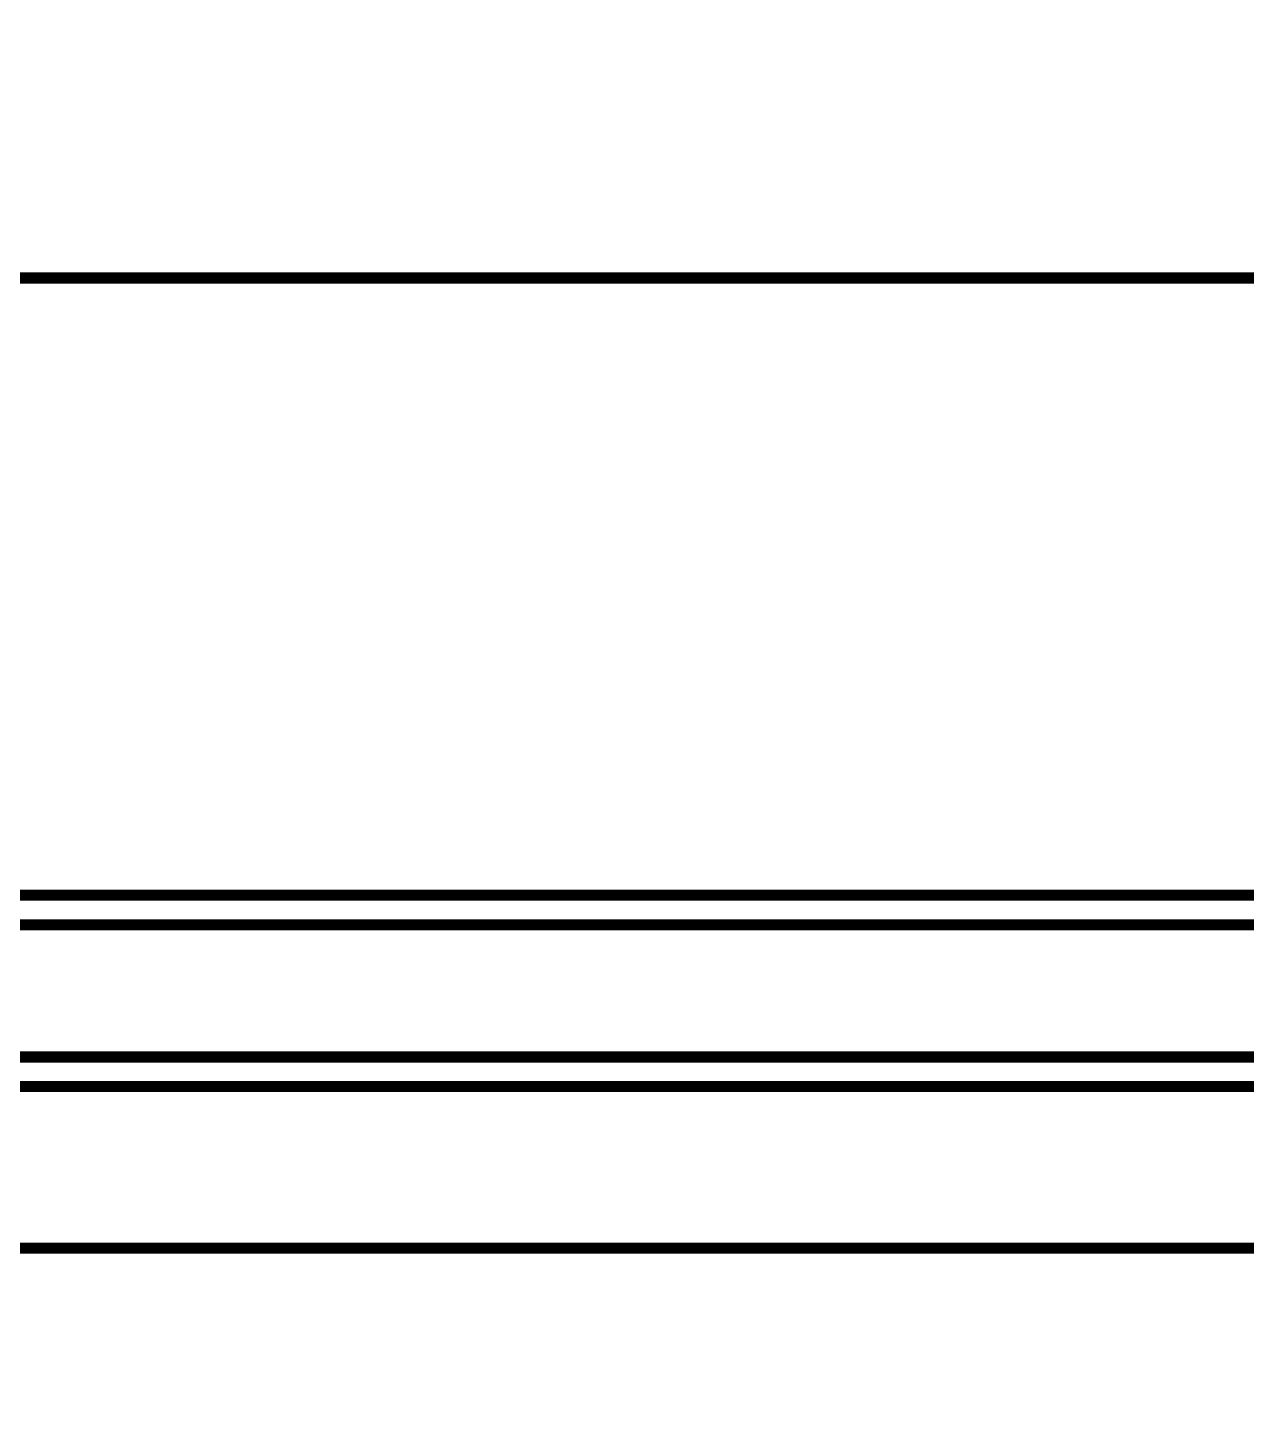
# Model space of a CAD drawing. Header units: inches. Extents: x 67248 to 85686, y -40174 to -31152.
# Drawn here: x 68369.9 to 68701.5, y -33420.6 to -33043 of the extents above; entities that cross this region are included whole.
import ezdxf

# ---------------------------------------------------------------- set-up
doc = ezdxf.new("R2010")
doc.units = ezdxf.units.IN
doc.header["$MEASUREMENT"] = 0
doc.layers.add('SI-TOPOLOGY-Ethernet', color=7, linetype='Continuous', lineweight=13, true_color=0x3cf000)

msp = doc.modelspace()

# ---------------------------------------------------------------- linework, layer by layer
at = {"layer": 'SI-TOPOLOGY-Ethernet', "const_width": 3}
for points in [[(67881.11, -32671.14), (67881.11, -33375.14), (68806.62, -33375.14), (68806.62, -33419.14)], [(67990.49, -32671.14), (67990.49, -33111.14), (69371.75, -33111.14), (69371.75, -33419.14)], [(67998.88, -33199.14), (67998.88, -33331.14), (68824.62, -33331.14), (68824.62, -33419.14)], [(68034.85, -33199.14), (68034.85, -33323.14), (68832.62, -33323.14), (68832.62, -33419.14)], [(68135.21, -33199.14), (68135.21, -33287.14), (69345.75, -33287.14), (69345.75, -33419.14)], [(68159.74, -33199.14), (68159.74, -33279.14), (69353.75, -33279.14), (69353.75, -33419.14)]]:
    msp.add_lwpolyline(points, dxfattribs=at)

doc.saveas('drawing.dxf')
